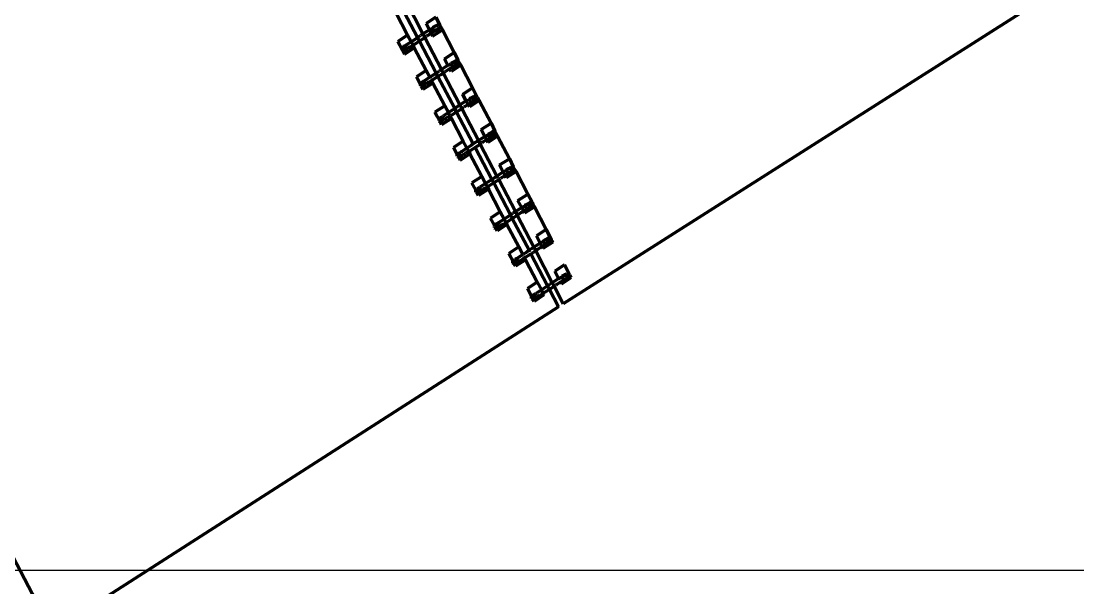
# Model space of a CAD drawing. Header units: millimetres. Extents: x 4307 to 31003, y 2809 to 20009.
# Drawn here: x 13987.6 to 14124, y 8517.7 to 8590.9 of the extents above; entities that cross this region are included whole.
import ezdxf

# ---------------------------------------------------------------- set-up
doc = ezdxf.new("R2010")
doc.units = ezdxf.units.MM
doc.layers.add('ProfileEdges', color=7, linetype='Continuous')

msp = doc.modelspace()

# ---------------------------------------------------------------- linework, layer by layer
for p, q in [((14040.76, 8589.96), (14040.97, 8589.73)), ((14040.95, 8589.63), (14040.99, 8589.65)), ((14040.99, 8589.65), (14040.97, 8589.73)), ((14037.17, 8587.75), (14037.17, 8587.72)), ((14037.17, 8587.72), (14037.18, 8587.65)), ((14037.43, 8587.37), (14037.3, 8587.41)), ((14037.46, 8587.36), (14037.43, 8587.37)), ((14043.18, 8585.49), (14043.35, 8585.14)), ((14043.33, 8585.04), (14043.37, 8585.06)), ((14043.37, 8585.06), (14043.35, 8585.14)), ((14039.55, 8583.16), (14039.56, 8583.13)), ((14039.56, 8583.13), (14039.56, 8583.06)), ((14039.81, 8582.79), (14039.68, 8582.82)), ((14039.84, 8582.77), (14039.81, 8582.79)), ((14045.53, 8580.78), (14045.74, 8580.55)), ((14045.72, 8580.45), (14045.76, 8580.47)), ((14045.76, 8580.47), (14045.74, 8580.55)), ((14041.94, 8578.57), (14041.94, 8578.54)), ((14041.94, 8578.54), (14041.94, 8578.47)), ((14042.2, 8578.2), (14042.07, 8578.23)), ((14042.23, 8578.18), (14042.2, 8578.2)), ((14044.42, 8573.7), (14044.36, 8573.73)), ((14044.58, 8573.61), (14044.45, 8573.64)), ((14044.61, 8573.59), (14044.58, 8573.61)), ((14050.34, 8571.72), (14050.51, 8571.37)), ((14050.49, 8571.27), (14050.53, 8571.3)), ((14050.53, 8571.3), (14050.51, 8571.37)), ((14046.71, 8569.39), (14046.71, 8569.36)), ((14046.71, 8569.36), (14046.71, 8569.29)), ((14046.97, 8569.02), (14046.84, 8569.05)), ((14047, 8569), (14046.97, 8569.02)), ((14052.65, 8567.17), (14052.68, 8567.14)), ((14052.87, 8566.68), (14052.93, 8566.68)), ((14049.09, 8564.8), (14049.09, 8564.77)), ((14049.09, 8564.77), (14049.1, 8564.7)), ((14049.35, 8564.43), (14049.22, 8564.47)), ((14049.38, 8564.41), (14049.35, 8564.43)), ((14055.06, 8562.42), (14055.28, 8562.19)), ((14055.25, 8562.09), (14055.29, 8562.12)), ((14055.29, 8562.12), (14055.28, 8562.19)), ((14051.47, 8560.21), (14051.5, 8560.06)), ((14051.5, 8560.06), (14051.51, 8559.97)), ((14051.57, 8559.93), (14051.51, 8559.97)), ((14051.68, 8559.87), (14051.57, 8559.93)), ((14051.76, 8559.82), (14051.68, 8559.87)), ((14057.45, 8557.83), (14057.57, 8557.74)), ((14057.66, 8557.57), (14057.7, 8557.5)), ((14053.86, 8555.62), (14053.87, 8555.52)), ((14053.91, 8555.44), (14053.89, 8555.41)), ((14053.94, 8555.38), (14053.9, 8555.38)), ((14054.12, 8555.25), (14053.99, 8555.29)), ((14054.15, 8555.23), (14054.12, 8555.25))]:
    msp.add_line(p, q)
msp.add_lwpolyline([(13395.19, 9764.66), (15918.46, 9764.66), (15918.46, 8520), (13395.19, 8520)], close=True)
at = {"layer": 'ProfileEdges', "lineweight": 211}
for p, q in [((13933.6, 8622.7), (13991.59, 8512.11)), ((14123.13, 8596.11), (14057.58, 8554.44)), ((14037.34, 8593.42), (14039.48, 8589.28)), ((14037.5, 8589.13), (14035.97, 8592.05)), ((14038.77, 8588.81), (14036.61, 8592.93)), ((14041.14, 8591.45), (14039.87, 8590.64)), ((14040.3, 8589.8), (14039.87, 8590.64)), ((14041.21, 8590.34), (14041.07, 8590.29)), ((14041.14, 8591.45), (14041.6, 8590.47)), ((14041.28, 8590.38), (14041.21, 8590.34)), ((14041.28, 8590.38), (14041.27, 8590.36)), ((14041.34, 8590.42), (14041.28, 8590.38)), ((14041.31, 8590.4), (14041.34, 8590.42)), ((14041.34, 8590.42), (14041.39, 8590.45)), ((14041.6, 8590.47), (14041.39, 8590.45)), ((14041.42, 8590.41), (14041.39, 8590.45)), ((14041.67, 8590.44), (14041.6, 8590.47)), ((14041.67, 8590.44), (14041.69, 8590.4)), ((14041.73, 8590.24), (14041.69, 8590.4)), ((14037.5, 8589.13), (14036.23, 8588.32)), ((14037.5, 8589.13), (14037.96, 8588.27)), ((14038.77, 8588.81), (14039.17, 8589.08)), ((14039.48, 8589.28), (14039.17, 8589.08)), ((14040.26, 8589.78), (14039.48, 8589.28)), ((14039.48, 8589.28), (14039.72, 8588.83)), ((14039.72, 8588.83), (14039.94, 8588.98)), ((14039.99, 8589.02), (14039.94, 8588.98)), ((14040.53, 8589.36), (14039.99, 8589.02)), ((14040.26, 8589.78), (14040.3, 8589.8)), ((14040.3, 8589.8), (14040.66, 8589.99)), ((14040.3, 8589.8), (14040.53, 8589.36)), ((14040.87, 8589.58), (14040.53, 8589.36)), ((14040.72, 8589), (14040.53, 8589.36)), ((14040.74, 8590.05), (14040.66, 8589.99)), ((14040.72, 8590.11), (14041.07, 8590.29)), ((14040.76, 8590.09), (14040.72, 8590.11)), ((14040.72, 8589), (14042, 8589.81)), ((14040.76, 8590.09), (14040.74, 8590.05)), ((14040.74, 8590.05), (14040.76, 8589.96)), ((14041.07, 8590.29), (14040.76, 8590.09)), ((14040.8, 8590.08), (14040.76, 8590.09)), ((14040.76, 8589.96), (14040.95, 8589.63)), ((14040.97, 8589.6), (14040.87, 8589.58)), ((14040.95, 8589.63), (14040.97, 8589.6)), ((14040.99, 8589.65), (14040.97, 8589.6)), ((14040.97, 8589.6), (14041.01, 8589.57)), ((14041.21, 8589.8), (14040.99, 8589.65)), ((14041.32, 8589.82), (14041.01, 8589.57)), ((14041.2, 8590.24), (14041.19, 8590.28)), ((14041.22, 8590.28), (14041.2, 8590.24)), ((14041.21, 8589.97), (14041.27, 8589.95)), ((14041.21, 8589.8), (14041.32, 8589.82)), ((14041.27, 8589.95), (14041.26, 8590)), ((14041.41, 8589.91), (14041.32, 8589.82)), ((14041.36, 8589.97), (14041.48, 8589.96)), ((14041.39, 8590.08), (14041.54, 8590)), ((14041.48, 8589.96), (14041.41, 8589.91)), ((14041.43, 8589.9), (14041.51, 8589.95)), ((14041.54, 8590), (14041.48, 8589.96)), ((14041.48, 8589.96), (14041.51, 8589.95)), ((14041.54, 8590), (14041.51, 8589.95)), ((14041.59, 8590.03), (14041.54, 8590)), ((14041.54, 8590), (14041.61, 8590.01)), ((14041.63, 8590.18), (14041.57, 8590.25)), ((14041.63, 8590.18), (14041.59, 8590.03)), ((14041.73, 8590.24), (14041.61, 8590.01)), ((14041.73, 8590.24), (14042, 8589.81)), ((14043.52, 8586.88), (14042, 8589.81)), ((14036.48, 8587.84), (14036.23, 8588.32)), ((14036.75, 8587.31), (14036.48, 8587.84)), ((14036.79, 8587.52), (14036.91, 8587.59)), ((14036.82, 8587.42), (14036.91, 8587.59)), ((14036.91, 8587.59), (14036.94, 8587.65)), ((14036.91, 8587.59), (14036.95, 8587.62)), ((14037.17, 8587.72), (14036.94, 8587.65)), ((14036.94, 8587.65), (14037.07, 8587.63)), ((14036.95, 8587.62), (14037, 8587.57)), ((14037.07, 8587.63), (14037, 8587.57)), ((14037.17, 8587.75), (14037.07, 8587.63)), ((14037.07, 8587.63), (14037.18, 8587.65)), ((14037.18, 8587.77), (14037.17, 8587.72)), ((14037.17, 8587.75), (14037.18, 8587.77)), ((14037.21, 8587.75), (14037.17, 8587.75)), ((14037.18, 8587.77), (14037.96, 8588.27)), ((14037.19, 8587.61), (14037.18, 8587.65)), ((14037.34, 8587.59), (14037.19, 8587.61)), ((14037.21, 8587.5), (14037.19, 8587.61)), ((14037.47, 8587.67), (14037.39, 8587.75)), ((14037.45, 8587.39), (14037.47, 8587.67)), ((14037.74, 8587.58), (14037.48, 8587.37)), ((14037.83, 8587.63), (14037.74, 8587.58)), ((14037.89, 8587.67), (14037.83, 8587.63)), ((14037.89, 8587.67), (14038.19, 8587.83)), ((14037.96, 8588.27), (14038.57, 8588.66)), ((14038.19, 8587.83), (14037.96, 8588.27)), ((14038.19, 8587.83), (14038.28, 8587.89)), ((14038.36, 8587.49), (14038.19, 8587.83)), ((14039.01, 8588.35), (14038.28, 8587.89)), ((14038.57, 8588.66), (14038.77, 8588.81)), ((14039.01, 8588.35), (14038.77, 8588.81)), ((14039.41, 8588.61), (14039.01, 8588.35)), ((14041.17, 8584.23), (14039.01, 8588.35)), ((14039.41, 8588.61), (14039.72, 8588.83)), ((14039.72, 8588.83), (14041.87, 8584.69)), ((14036.79, 8587.52), (14036.75, 8587.49)), ((14036.75, 8587.49), (14036.75, 8587.31)), ((14036.82, 8587.18), (14036.75, 8587.31)), ((14036.82, 8587.42), (14036.94, 8587.18)), ((14036.82, 8587.18), (14036.96, 8587.08)), ((14037.09, 8586.68), (14036.82, 8587.18)), ((14037, 8587.57), (14036.9, 8587.47)), ((14037.05, 8587.18), (14036.94, 8587.18)), ((14037.01, 8587.1), (14036.96, 8587.08)), ((14037, 8587.57), (14037.2, 8587.34)), ((14037.08, 8587.15), (14037.01, 8587.1)), ((14037.08, 8587.15), (14037.05, 8587.18)), ((14037.08, 8587.15), (14037.14, 8587.2)), ((14037.09, 8586.68), (14038.36, 8587.49)), ((14037.14, 8587.2), (14037.2, 8587.34)), ((14037.2, 8587.22), (14037.14, 8587.2)), ((14037.18, 8587.18), (14037.14, 8587.2)), ((14037.2, 8587.22), (14037.18, 8587.18)), ((14037.2, 8587.22), (14037.3, 8587.27)), ((14037.27, 8587.47), (14037.21, 8587.5)), ((14037.3, 8587.41), (14037.27, 8587.47)), ((14037.3, 8587.41), (14037.34, 8587.32)), ((14037.34, 8587.32), (14037.3, 8587.27)), ((14037.3, 8587.27), (14037.33, 8587.29)), ((14037.33, 8587.29), (14037.43, 8587.37)), ((14037.33, 8587.29), (14037.46, 8587.36)), ((14037.43, 8587.37), (14037.45, 8587.39)), ((14037.46, 8587.36), (14037.45, 8587.39)), ((14037.48, 8587.37), (14037.46, 8587.36)), ((14039.9, 8584.57), (14038.36, 8587.49)), ((14042.24, 8586.07), (14043.52, 8586.88)), ((14043.52, 8586.88), (14043.99, 8585.88)), ((14042.64, 8585.19), (14041.87, 8584.69)), ((14042.69, 8585.21), (14042.24, 8586.07)), ((14042.64, 8585.19), (14042.69, 8585.21)), ((14042.69, 8585.21), (14043.04, 8585.4)), ((14042.74, 8585.11), (14042.69, 8585.21)), ((14043.25, 8584.99), (14042.92, 8584.78)), ((14043.04, 8585.4), (14043.12, 8585.46)), ((14044.37, 8585.24), (14043.1, 8584.43)), ((14043.46, 8585.7), (14043.11, 8585.52)), ((14043.11, 8585.52), (14043.15, 8585.5)), ((14043.15, 8585.5), (14043.12, 8585.46)), ((14043.12, 8585.46), (14043.14, 8585.37)), ((14043.14, 8585.37), (14043.33, 8585.04)), ((14043.15, 8585.5), (14043.46, 8585.7)), ((14043.15, 8585.5), (14043.18, 8585.49)), ((14043.35, 8585.01), (14043.25, 8584.99)), ((14043.33, 8585.04), (14043.35, 8585.01)), ((14043.37, 8585.06), (14043.35, 8585.01)), ((14043.35, 8585.01), (14043.39, 8584.98)), ((14043.6, 8585.21), (14043.37, 8585.06)), ((14043.39, 8584.98), (14043.71, 8585.23)), ((14043.56, 8585.73), (14043.46, 8585.7)), ((14043.52, 8585.66), (14043.56, 8585.73)), ((14043.52, 8585.66), (14043.56, 8585.61)), ((14043.67, 8585.79), (14043.56, 8585.73)), ((14043.58, 8585.65), (14043.56, 8585.61)), ((14043.56, 8585.61), (14043.66, 8585.36)), ((14043.67, 8585.74), (14043.58, 8585.65)), ((14043.6, 8585.21), (14043.71, 8585.23)), ((14043.79, 8585.32), (14043.66, 8585.36)), ((14043.69, 8585.81), (14043.67, 8585.79)), ((14043.67, 8585.74), (14043.67, 8585.79)), ((14043.67, 8585.52), (14043.67, 8585.74)), ((14043.67, 8585.52), (14043.94, 8585.44)), ((14043.69, 8585.81), (14043.77, 8585.86)), ((14043.71, 8585.23), (14043.79, 8585.32)), ((14043.99, 8585.88), (14043.77, 8585.86)), ((14044.02, 8585.59), (14043.77, 8585.86)), ((14043.79, 8585.32), (14043.83, 8585.33)), ((14043.87, 8585.37), (14043.83, 8585.33)), ((14043.83, 8585.33), (14043.9, 8585.36)), ((14043.92, 8585.41), (14043.87, 8585.37)), ((14043.9, 8585.36), (14043.87, 8585.37)), ((14043.9, 8585.36), (14043.92, 8585.41)), ((14043.97, 8585.44), (14043.92, 8585.41)), ((14044, 8585.42), (14043.92, 8585.41)), ((14043.94, 8585.44), (14043.97, 8585.44)), ((14043.97, 8585.44), (14044.02, 8585.59)), ((14043.97, 8585.44), (14044, 8585.42)), ((14044.11, 8585.65), (14043.99, 8585.88)), ((14044.11, 8585.65), (14044, 8585.42)), ((14044.11, 8585.65), (14044.37, 8585.24)), ((14044.37, 8585.24), (14045.89, 8582.31)), ((14039.9, 8584.57), (14038.62, 8583.76)), ((14038.62, 8583.76), (14039.14, 8582.77)), ((14040.36, 8583.69), (14039.72, 8583.28)), ((14040.38, 8583.7), (14039.9, 8584.57)), ((14040.38, 8583.7), (14040.36, 8583.69)), ((14040.38, 8583.7), (14040.95, 8584.07)), ((14040.47, 8583.49), (14040.38, 8583.7)), ((14041.41, 8583.77), (14040.67, 8583.3)), ((14040.95, 8584.07), (14041.17, 8584.23)), ((14041.17, 8584.23), (14041.55, 8584.49)), ((14041.33, 8583.91), (14041.17, 8584.23)), ((14041.8, 8584.02), (14041.41, 8583.77)), ((14043.57, 8579.65), (14041.41, 8583.77)), ((14041.87, 8584.69), (14041.55, 8584.49)), ((14041.8, 8584.02), (14042.1, 8584.24)), ((14041.87, 8584.69), (14042.1, 8584.24)), ((14042.1, 8584.24), (14042.32, 8584.4)), ((14042.1, 8584.24), (14044.25, 8580.11)), ((14042.37, 8584.43), (14042.32, 8584.4)), ((14042.92, 8584.78), (14042.37, 8584.43)), ((14043.1, 8584.43), (14042.92, 8584.78)), ((14039.17, 8582.93), (14039.14, 8582.9)), ((14039.14, 8582.9), (14039.14, 8582.77)), ((14039.14, 8582.77), (14039.14, 8582.7)), ((14039.19, 8582.6), (14039.14, 8582.7)), ((14039.17, 8582.93), (14039.28, 8583)), ((14039.19, 8582.6), (14039.25, 8582.56)), ((14039.2, 8582.83), (14039.28, 8583)), ((14039.2, 8582.83), (14039.32, 8582.59)), ((14039.25, 8582.56), (14039.35, 8582.49)), ((14039.48, 8582.11), (14039.25, 8582.56)), ((14039.28, 8583), (14039.32, 8583.06)), ((14039.28, 8583), (14039.34, 8583.03)), ((14039.39, 8582.98), (14039.29, 8582.89)), ((14039.32, 8583.06), (14039.55, 8583.16)), ((14039.32, 8583.06), (14039.46, 8583.04)), ((14039.44, 8582.59), (14039.32, 8582.59)), ((14039.34, 8583.03), (14039.39, 8582.98)), ((14039.39, 8582.51), (14039.35, 8582.49)), ((14039.46, 8583.04), (14039.39, 8582.98)), ((14039.39, 8582.98), (14039.58, 8582.76)), ((14039.46, 8582.56), (14039.39, 8582.51)), ((14039.46, 8582.56), (14039.44, 8582.59)), ((14039.46, 8583.04), (14039.55, 8583.16)), ((14039.46, 8583.04), (14039.56, 8583.06)), ((14039.46, 8582.56), (14039.53, 8582.61)), ((14040.76, 8582.93), (14039.48, 8582.11)), ((14039.53, 8582.61), (14039.58, 8582.76)), ((14039.58, 8582.63), (14039.53, 8582.61)), ((14039.56, 8582.59), (14039.53, 8582.61)), ((14039.55, 8583.16), (14039.62, 8583.21)), ((14039.56, 8583.06), (14039.58, 8583.03)), ((14039.58, 8582.63), (14039.56, 8582.59)), ((14039.58, 8583.03), (14039.72, 8583.01)), ((14039.59, 8582.91), (14039.58, 8583.03)), ((14039.58, 8582.63), (14039.68, 8582.68)), ((14039.66, 8582.88), (14039.59, 8582.91)), ((14039.68, 8583.24), (14039.62, 8583.21)), ((14039.68, 8582.82), (14039.66, 8582.88)), ((14039.68, 8583.24), (14039.72, 8583.28)), ((14039.85, 8583.08), (14039.68, 8583.24)), ((14039.68, 8582.82), (14039.72, 8582.73)), ((14039.72, 8582.73), (14039.68, 8582.68)), ((14039.68, 8582.68), (14039.71, 8582.71)), ((14039.71, 8582.71), (14039.81, 8582.79)), ((14039.71, 8582.71), (14039.84, 8582.77)), ((14039.81, 8582.79), (14039.83, 8582.8)), ((14039.83, 8582.8), (14039.85, 8583.08)), ((14039.84, 8582.77), (14039.83, 8582.8)), ((14039.86, 8582.78), (14039.84, 8582.77)), ((14040.12, 8582.99), (14039.86, 8582.78)), ((14040.21, 8583.04), (14040.12, 8582.99)), ((14040.27, 8583.09), (14040.21, 8583.04)), ((14040.27, 8583.09), (14040.59, 8583.25)), ((14040.59, 8583.25), (14040.5, 8583.42)), ((14040.59, 8583.25), (14040.67, 8583.3)), ((14040.59, 8583.25), (14040.76, 8582.93)), ((14040.76, 8582.93), (14042.29, 8580.01)), ((14044.62, 8581.5), (14045.89, 8582.31)), ((14045.89, 8582.31), (14046.37, 8581.29)), ((14045.07, 8580.62), (14044.62, 8581.5)), ((14045.07, 8580.62), (14045.42, 8580.81)), ((14045.51, 8580.86), (14045.42, 8580.81)), ((14045.49, 8580.94), (14045.85, 8581.12)), ((14045.53, 8580.91), (14045.49, 8580.94)), ((14045.53, 8580.91), (14045.51, 8580.86)), ((14045.51, 8580.86), (14045.53, 8580.78)), ((14045.85, 8581.12), (14045.53, 8580.91)), ((14045.57, 8580.9), (14045.53, 8580.91)), ((14045.53, 8580.78), (14045.72, 8580.45)), ((14045.95, 8581.14), (14045.85, 8581.12)), ((14045.97, 8581.06), (14045.94, 8581.02)), ((14046.04, 8580.77), (14045.94, 8581.02)), ((14046.05, 8581.21), (14045.95, 8581.14)), ((14045.97, 8581.06), (14045.95, 8581.14)), ((14046.05, 8581.15), (14045.97, 8581.06)), ((14045.98, 8580.79), (14046.04, 8580.77)), ((14046.08, 8581.22), (14046.05, 8581.21)), ((14046.05, 8581.15), (14046.05, 8581.21)), ((14046.05, 8580.93), (14046.05, 8581.15)), ((14046.05, 8580.93), (14046.31, 8580.82)), ((14046.08, 8581.22), (14046.14, 8581.26)), ((14046.1, 8581.24), (14046.14, 8581.26)), ((14046.25, 8580.78), (14046.13, 8580.79)), ((14046.37, 8581.29), (14046.14, 8581.26)), ((14046.4, 8581), (14046.14, 8581.26)), ((14046.28, 8580.77), (14046.18, 8580.74)), ((14046.2, 8580.72), (14046.28, 8580.77)), ((14046.31, 8580.82), (14046.25, 8580.78)), ((14046.28, 8580.77), (14046.25, 8580.78)), ((14046.31, 8580.82), (14046.28, 8580.77)), ((14046.35, 8580.85), (14046.31, 8580.82)), ((14046.31, 8580.82), (14046.38, 8580.83)), ((14046.4, 8581), (14046.35, 8580.85)), ((14046.5, 8581.06), (14046.37, 8581.29)), ((14046.5, 8581.06), (14046.38, 8580.83)), ((14046.5, 8581.06), (14046.75, 8580.67)), ((14042.29, 8580.01), (14041.02, 8579.19)), ((14042.29, 8580.01), (14042.77, 8579.12)), ((14043.34, 8579.48), (14042.77, 8579.12)), ((14043.57, 8579.65), (14043.34, 8579.48)), ((14043.93, 8579.9), (14043.57, 8579.65)), ((14043.81, 8579.19), (14043.57, 8579.65)), ((14044.18, 8579.43), (14043.81, 8579.19)), ((14044.25, 8580.11), (14043.93, 8579.9)), ((14044.18, 8579.43), (14044.49, 8579.65)), ((14045.03, 8580.6), (14044.25, 8580.11)), ((14044.25, 8580.11), (14044.49, 8579.65)), ((14044.49, 8579.65), (14044.71, 8579.81)), ((14044.49, 8579.65), (14046.64, 8575.52)), ((14044.76, 8579.84), (14044.71, 8579.81)), ((14045.3, 8580.19), (14044.76, 8579.84)), ((14045.03, 8580.6), (14045.07, 8580.62)), ((14045.07, 8580.62), (14045.3, 8580.19)), ((14045.64, 8580.4), (14045.3, 8580.19)), ((14045.47, 8579.85), (14045.3, 8580.19)), ((14046.75, 8580.67), (14045.47, 8579.85)), ((14045.74, 8580.42), (14045.64, 8580.4)), ((14045.72, 8580.45), (14045.74, 8580.42)), ((14045.76, 8580.47), (14045.74, 8580.42)), ((14045.74, 8580.42), (14045.78, 8580.39)), ((14045.98, 8580.62), (14045.76, 8580.47)), ((14046.09, 8580.64), (14045.78, 8580.39)), ((14045.98, 8580.62), (14046.09, 8580.64)), ((14046.2, 8580.72), (14046.09, 8580.64)), ((14046.75, 8580.67), (14048.27, 8577.74)), ((14041.27, 8578.72), (14041.02, 8579.19)), ((14041.52, 8578.31), (14041.27, 8578.72)), ((14041.56, 8578.34), (14041.52, 8578.31)), ((14041.52, 8578.31), (14041.52, 8578.21)), ((14041.58, 8578.24), (14041.52, 8578.31)), ((14041.52, 8578.16), (14041.52, 8578.09)), ((14041.56, 8578.34), (14041.67, 8578.41)), ((14041.58, 8578.24), (14041.67, 8578.41)), ((14041.58, 8578.24), (14041.71, 8578)), ((14041.67, 8578.41), (14041.7, 8578.47)), ((14041.72, 8578.44), (14041.67, 8578.41)), ((14041.77, 8578.39), (14041.67, 8578.3)), ((14041.7, 8578.47), (14041.94, 8578.57)), ((14041.7, 8578.47), (14041.83, 8578.46)), ((14041.77, 8578.39), (14041.72, 8578.44)), ((14041.83, 8578.46), (14041.77, 8578.39)), ((14041.97, 8578.17), (14041.77, 8578.39)), ((14041.83, 8578.46), (14041.94, 8578.57)), ((14041.83, 8578.46), (14041.94, 8578.47)), ((14041.85, 8577.97), (14041.91, 8578.02)), ((14043.15, 8578.37), (14041.88, 8577.55)), ((14041.97, 8578.17), (14041.91, 8578.02)), ((14041.91, 8578.02), (14041.95, 8578)), ((14041.94, 8578.57), (14042.01, 8578.62)), ((14041.94, 8578.47), (14041.96, 8578.44)), ((14041.97, 8578.04), (14041.95, 8578)), ((14041.96, 8578.44), (14042.11, 8578.42)), ((14041.97, 8578.33), (14041.96, 8578.44)), ((14042.04, 8578.29), (14041.97, 8578.33)), ((14041.97, 8578.04), (14042.07, 8578.09)), ((14042.07, 8578.65), (14042.01, 8578.62)), ((14042.07, 8578.23), (14042.04, 8578.29)), ((14042.07, 8578.65), (14042.11, 8578.69)), ((14042.24, 8578.49), (14042.07, 8578.65)), ((14042.07, 8578.23), (14042.11, 8578.14)), ((14042.11, 8578.14), (14042.07, 8578.09)), ((14042.77, 8579.12), (14042.11, 8578.69)), ((14042.11, 8578.14), (14042.2, 8578.2)), ((14042.11, 8578.14), (14042.23, 8578.18)), ((14042.2, 8578.2), (14042.22, 8578.21)), ((14042.22, 8578.21), (14042.24, 8578.49)), ((14042.23, 8578.18), (14042.22, 8578.21)), ((14042.25, 8578.19), (14042.23, 8578.18)), ((14042.51, 8578.4), (14042.25, 8578.19)), ((14042.6, 8578.45), (14042.51, 8578.4)), ((14042.65, 8578.5), (14042.6, 8578.45)), ((14042.65, 8578.5), (14042.99, 8578.67)), ((14042.92, 8578.8), (14042.77, 8579.12)), ((14042.99, 8578.67), (14042.92, 8578.8)), ((14042.99, 8578.67), (14043.05, 8578.71)), ((14042.99, 8578.67), (14043.15, 8578.37)), ((14043.81, 8579.19), (14043.05, 8578.71)), ((14044.68, 8575.45), (14043.15, 8578.37)), ((14045.97, 8575.08), (14043.81, 8579.19)), ((14041.56, 8578.02), (14041.62, 8577.98)), ((14041.65, 8577.96), (14041.73, 8577.9)), ((14041.82, 8578), (14041.71, 8578)), ((14041.73, 8577.9), (14041.71, 8578)), ((14041.73, 8577.9), (14041.78, 8577.93)), ((14041.88, 8577.55), (14041.73, 8577.9)), ((14041.85, 8577.97), (14041.78, 8577.93)), ((14041.85, 8577.97), (14041.82, 8578)), ((14046.99, 8576.93), (14048.27, 8577.74)), ((14047.46, 8576.04), (14046.99, 8576.93)), ((14048.27, 8577.74), (14048.76, 8576.71)), ((14048.46, 8576.63), (14048.53, 8576.67)), ((14048.53, 8576.67), (14048.49, 8576.65)), ((14048.76, 8576.71), (14048.53, 8576.67)), ((14048.78, 8576.41), (14048.53, 8576.67)), ((14048.88, 8576.47), (14048.76, 8576.71)), ((14044.68, 8575.45), (14043.41, 8574.63)), ((14045.09, 8574.66), (14044.68, 8575.45)), ((14046.32, 8575.31), (14045.97, 8575.08)), ((14046.64, 8575.52), (14046.32, 8575.31)), ((14047.41, 8576.01), (14046.64, 8575.52)), ((14046.64, 8575.52), (14046.87, 8575.06)), ((14047.69, 8575.6), (14047.14, 8575.25)), ((14047.41, 8576.01), (14047.46, 8576.04)), ((14047.46, 8576.04), (14047.81, 8576.22)), ((14047.69, 8575.6), (14047.46, 8576.04)), ((14048.02, 8575.81), (14047.69, 8575.6)), ((14047.85, 8575.28), (14047.69, 8575.6)), ((14047.89, 8576.27), (14047.81, 8576.22)), ((14049.12, 8576.09), (14047.85, 8575.28)), ((14048.23, 8576.53), (14047.88, 8576.35)), ((14047.88, 8576.35), (14047.92, 8576.32)), ((14047.92, 8576.32), (14047.89, 8576.27)), ((14047.91, 8576.19), (14047.89, 8576.27)), ((14047.91, 8576.19), (14048.1, 8575.86)), ((14048.23, 8576.53), (14047.92, 8576.32)), ((14047.95, 8576.31), (14047.92, 8576.32)), ((14048.1, 8575.86), (14048.02, 8575.81)), ((14048.1, 8575.86), (14048.12, 8575.83)), ((14048.16, 8575.85), (14048.1, 8575.86)), ((14048.12, 8575.83), (14048.16, 8575.85)), ((14048.37, 8576.03), (14048.16, 8575.85)), ((14048.33, 8576.55), (14048.23, 8576.53)), ((14048.35, 8576.48), (14048.32, 8576.43)), ((14048.42, 8576.18), (14048.32, 8576.43)), ((14048.33, 8576.55), (14048.43, 8576.62)), ((14048.35, 8576.48), (14048.33, 8576.55)), ((14048.44, 8576.56), (14048.35, 8576.48)), ((14048.36, 8576.2), (14048.42, 8576.18)), ((14048.37, 8576.03), (14048.48, 8576.06)), ((14048.46, 8576.63), (14048.43, 8576.62)), ((14048.44, 8576.56), (14048.43, 8576.62)), ((14048.44, 8576.35), (14048.44, 8576.56)), ((14048.44, 8576.35), (14048.69, 8576.23)), ((14048.56, 8576.15), (14048.48, 8576.06)), ((14048.64, 8576.19), (14048.52, 8576.2)), ((14048.67, 8576.18), (14048.56, 8576.15)), ((14048.59, 8576.13), (14048.67, 8576.18)), ((14048.69, 8576.23), (14048.64, 8576.19)), ((14048.67, 8576.18), (14048.64, 8576.19)), ((14048.69, 8576.23), (14048.67, 8576.18)), ((14048.74, 8576.26), (14048.69, 8576.23)), ((14048.69, 8576.23), (14048.77, 8576.24)), ((14048.78, 8576.41), (14048.74, 8576.26)), ((14048.88, 8576.47), (14048.77, 8576.24)), ((14048.88, 8576.47), (14049.12, 8576.09)), ((14049.12, 8576.09), (14050.64, 8573.17)), ((14043.9, 8573.72), (14043.41, 8574.63)), ((14044.05, 8573.71), (14044.31, 8573.99)), ((14044.09, 8573.88), (14044.31, 8573.99)), ((14044.31, 8573.99), (14044.36, 8573.99)), ((14044.43, 8574.05), (14044.36, 8573.99)), ((14044.43, 8574.05), (14044.45, 8574.06)), ((14044.49, 8574.1), (14044.45, 8574.06)), ((14044.54, 8573.98), (14044.45, 8574.06)), ((14045.15, 8574.53), (14044.49, 8574.1)), ((14045.04, 8573.91), (14045.39, 8574.09)), ((14045.09, 8574.66), (14045.15, 8574.53)), ((14045.72, 8574.89), (14045.15, 8574.53)), ((14045.15, 8574.53), (14045.39, 8574.09)), ((14045.39, 8574.09), (14045.44, 8574.12)), ((14045.39, 8574.09), (14045.54, 8573.81)), ((14046.21, 8574.61), (14045.44, 8574.12)), ((14045.97, 8575.08), (14045.72, 8574.89)), ((14046.02, 8574.97), (14045.97, 8575.08)), ((14046.21, 8574.61), (14046.14, 8574.75)), ((14046.56, 8574.84), (14046.21, 8574.61)), ((14048.37, 8570.5), (14046.21, 8574.61)), ((14046.56, 8574.84), (14046.87, 8575.06)), ((14046.87, 8575.06), (14047.09, 8575.22)), ((14046.87, 8575.06), (14049.02, 8570.93)), ((14047.14, 8575.25), (14047.09, 8575.22)), ((14044.09, 8573.88), (14043.9, 8573.72)), ((14043.9, 8573.68), (14043.9, 8573.72)), ((14043.91, 8573.58), (14043.9, 8573.68)), ((14043.97, 8573.65), (14043.9, 8573.68)), ((14043.91, 8573.48), (14043.91, 8573.54)), ((14043.93, 8573.44), (14043.98, 8573.41)), ((14043.97, 8573.65), (14044.09, 8573.88)), ((14043.97, 8573.65), (14044.09, 8573.41)), ((14044.01, 8573.39), (14044.12, 8573.31)), ((14044.21, 8573.41), (14044.09, 8573.41)), ((14044.12, 8573.31), (14044.09, 8573.41)), ((14044.12, 8573.31), (14044.16, 8573.34)), ((14044.27, 8572.99), (14044.12, 8573.31)), ((14044.23, 8573.38), (14044.16, 8573.34)), ((14044.23, 8573.38), (14044.21, 8573.41)), ((14044.35, 8573.58), (14044.22, 8573.72)), ((14044.23, 8573.38), (14044.3, 8573.43)), ((14044.27, 8572.99), (14045.54, 8573.81)), ((14044.3, 8573.43), (14044.35, 8573.58)), ((14044.35, 8573.45), (14044.3, 8573.43)), ((14044.3, 8573.43), (14044.33, 8573.41)), ((14044.35, 8573.45), (14044.33, 8573.41)), ((14044.35, 8573.45), (14044.45, 8573.5)), ((14044.42, 8573.7), (14044.4, 8573.74)), ((14044.45, 8573.64), (14044.42, 8573.7)), ((14044.45, 8573.64), (14044.49, 8573.55)), ((14044.49, 8573.55), (14044.45, 8573.5)), ((14044.49, 8573.55), (14044.58, 8573.61)), ((14044.49, 8573.55), (14044.61, 8573.59)), ((14044.58, 8573.61), (14044.6, 8573.62)), ((14044.6, 8573.62), (14044.62, 8573.77)), ((14044.61, 8573.59), (14044.6, 8573.62)), ((14044.63, 8573.61), (14044.61, 8573.59)), ((14044.89, 8573.81), (14044.63, 8573.61)), ((14044.98, 8573.86), (14044.89, 8573.81)), ((14045.04, 8573.91), (14044.98, 8573.86)), ((14045.54, 8573.81), (14047.07, 8570.89)), ((14049.37, 8572.36), (14050.64, 8573.17)), ((14050.64, 8573.17), (14051.14, 8572.12)), ((14049.79, 8571.42), (14049.02, 8570.93)), ((14049.84, 8571.45), (14049.37, 8572.36)), ((14049.79, 8571.42), (14049.84, 8571.45)), ((14049.84, 8571.45), (14050.19, 8571.63)), ((14049.84, 8571.45), (14050.07, 8571.01)), ((14050.41, 8571.22), (14050.07, 8571.01)), ((14050.19, 8571.63), (14050.28, 8571.69)), ((14051.5, 8571.52), (14050.22, 8570.71)), ((14050.61, 8571.94), (14050.26, 8571.76)), ((14050.3, 8571.73), (14050.26, 8571.76)), ((14050.3, 8571.73), (14050.28, 8571.69)), ((14050.28, 8571.69), (14050.3, 8571.6)), ((14050.3, 8571.73), (14050.61, 8571.94)), ((14050.3, 8571.73), (14050.34, 8571.72)), ((14050.3, 8571.6), (14050.49, 8571.27)), ((14050.51, 8571.24), (14050.41, 8571.22)), ((14050.49, 8571.27), (14050.51, 8571.24)), ((14050.53, 8571.3), (14050.51, 8571.24)), ((14050.51, 8571.24), (14050.54, 8571.22)), ((14050.75, 8571.44), (14050.53, 8571.3)), ((14050.54, 8571.22), (14050.86, 8571.47)), ((14050.72, 8571.96), (14050.61, 8571.94)), ((14050.68, 8571.9), (14050.72, 8571.96)), ((14050.74, 8571.89), (14050.71, 8571.84)), ((14050.75, 8571.83), (14050.71, 8571.84)), ((14050.82, 8572.03), (14050.72, 8571.96)), ((14050.72, 8571.96), (14050.74, 8571.89)), ((14050.82, 8571.91), (14050.74, 8571.89)), ((14050.74, 8571.89), (14050.75, 8571.83)), ((14050.82, 8571.91), (14050.75, 8571.83)), ((14050.75, 8571.44), (14050.86, 8571.47)), ((14050.8, 8571.64), (14050.81, 8571.59)), ((14050.94, 8571.56), (14050.81, 8571.59)), ((14050.85, 8572.04), (14050.82, 8572.03)), ((14050.82, 8571.91), (14050.82, 8572.03)), ((14050.85, 8572.04), (14050.91, 8572.08)), ((14050.86, 8571.47), (14050.94, 8571.56)), ((14051.14, 8572.12), (14050.91, 8572.08)), ((14051.11, 8571.89), (14050.91, 8572.08)), ((14050.98, 8571.56), (14050.94, 8571.56)), ((14050.98, 8571.7), (14051.09, 8571.67)), ((14051.02, 8571.6), (14050.98, 8571.56)), ((14050.98, 8571.56), (14051.05, 8571.59)), ((14051.08, 8571.64), (14051.02, 8571.6)), ((14051.05, 8571.59), (14051.02, 8571.6)), ((14051.05, 8571.59), (14051.08, 8571.64)), ((14051.12, 8571.67), (14051.08, 8571.64)), ((14051.15, 8571.65), (14051.08, 8571.64)), ((14051.09, 8571.67), (14051.12, 8571.67)), ((14051.12, 8571.67), (14051.17, 8571.82)), ((14051.12, 8571.67), (14051.15, 8571.65)), ((14051.26, 8571.88), (14051.14, 8572.12)), ((14051.26, 8571.88), (14051.15, 8571.65)), ((14051.26, 8571.88), (14051.5, 8571.52)), ((14053.02, 8568.6), (14051.5, 8571.52)), ((14047.07, 8570.89), (14045.8, 8570.07)), ((14046.29, 8569.13), (14045.8, 8570.07)), ((14046.88, 8569.52), (14047.56, 8569.95)), ((14047.56, 8569.95), (14047.07, 8570.89)), ((14048.11, 8570.3), (14047.56, 8569.95)), ((14047.56, 8569.95), (14047.82, 8569.53)), ((14048.61, 8570.04), (14047.82, 8569.53)), ((14048.37, 8570.5), (14048.11, 8570.3)), ((14048.7, 8570.72), (14048.37, 8570.5)), ((14048.61, 8570.04), (14048.37, 8570.5)), ((14048.95, 8570.25), (14048.61, 8570.04)), ((14050.77, 8565.92), (14048.61, 8570.04)), ((14049.02, 8570.93), (14048.7, 8570.72)), ((14048.95, 8570.25), (14049.26, 8570.47)), ((14049.02, 8570.93), (14049.14, 8570.69)), ((14049.2, 8570.58), (14049.26, 8570.47)), ((14049.26, 8570.47), (14049.47, 8570.63)), ((14049.26, 8570.47), (14051.41, 8566.34)), ((14049.53, 8570.66), (14049.47, 8570.63)), ((14050.07, 8571.01), (14049.53, 8570.66)), ((14050.22, 8570.71), (14050.07, 8571.01)), ((14046.33, 8569.16), (14046.29, 8569.13)), ((14046.29, 8568.87), (14046.29, 8569.13)), ((14046.29, 8568.87), (14046.34, 8568.83)), ((14046.33, 8569.16), (14046.44, 8569.23)), ((14046.5, 8568.72), (14046.34, 8568.83)), ((14046.35, 8569.06), (14046.44, 8569.23)), ((14046.35, 8569.06), (14046.48, 8568.83)), ((14046.44, 8569.23), (14046.48, 8569.29)), ((14046.44, 8569.23), (14046.49, 8569.26)), ((14046.44, 8569.12), (14046.54, 8569.21)), ((14046.71, 8569.39), (14046.48, 8569.29)), ((14046.48, 8569.29), (14046.61, 8569.27)), ((14046.59, 8568.82), (14046.48, 8568.83)), ((14046.49, 8569.26), (14046.54, 8569.21)), ((14046.54, 8568.75), (14046.5, 8568.72)), ((14046.66, 8568.43), (14046.5, 8568.72)), ((14046.54, 8569.21), (14046.61, 8569.27)), ((14046.54, 8569.21), (14046.74, 8568.99)), ((14046.62, 8568.79), (14046.54, 8568.75)), ((14046.62, 8568.79), (14046.59, 8568.82)), ((14046.61, 8569.27), (14046.71, 8569.39)), ((14046.61, 8569.27), (14046.71, 8569.29)), ((14046.62, 8568.79), (14046.68, 8568.84)), ((14047.93, 8569.25), (14046.66, 8568.43)), ((14046.68, 8568.84), (14046.74, 8568.99)), ((14046.74, 8568.86), (14046.68, 8568.84)), ((14046.72, 8568.82), (14046.68, 8568.84)), ((14046.71, 8569.39), (14046.77, 8569.44)), ((14046.71, 8569.29), (14046.73, 8569.26)), ((14046.74, 8568.86), (14046.72, 8568.82)), ((14046.73, 8569.26), (14046.87, 8569.24)), ((14046.74, 8569.15), (14046.73, 8569.26)), ((14046.81, 8569.11), (14046.74, 8569.15)), ((14046.75, 8568.89), (14046.74, 8568.86)), ((14046.74, 8568.86), (14046.8, 8568.89)), ((14046.8, 8568.89), (14046.75, 8568.89)), ((14046.77, 8569.44), (14046.84, 8569.47)), ((14046.84, 8568.92), (14046.8, 8568.89)), ((14046.84, 8569.05), (14046.81, 8569.11)), ((14046.84, 8569.47), (14046.88, 8569.52)), ((14047.01, 8569.32), (14046.84, 8569.47)), ((14046.84, 8569.05), (14046.87, 8568.96)), ((14046.87, 8568.96), (14046.84, 8568.92)), ((14046.87, 8568.96), (14046.97, 8569.02)), ((14046.87, 8568.96), (14047, 8569)), ((14046.97, 8569.02), (14046.99, 8569.03)), ((14046.99, 8569.03), (14047.01, 8569.32)), ((14047, 8569), (14046.99, 8569.03)), ((14047.02, 8569.02), (14047, 8569)), ((14047.27, 8569.22), (14047.02, 8569.02)), ((14047.37, 8569.28), (14047.27, 8569.22)), ((14047.42, 8569.32), (14047.37, 8569.28)), ((14047.42, 8569.32), (14047.79, 8569.51)), ((14047.79, 8569.51), (14047.82, 8569.53)), ((14047.82, 8569.53), (14047.93, 8569.25)), ((14049.46, 8566.33), (14047.93, 8569.25)), ((14051.74, 8567.79), (14053.02, 8568.6)), ((14053.02, 8568.6), (14053.56, 8567.55)), ((14052.23, 8566.86), (14051.74, 8567.79)), ((14052.65, 8567.17), (14053, 8567.35)), ((14052.66, 8567.1), (14052.65, 8567.17)), ((14052.68, 8567.14), (14052.66, 8567.1)), ((14052.72, 8567.13), (14052.66, 8567.1)), ((14052.68, 8567.14), (14053, 8567.35)), ((14053.1, 8567.38), (14053, 8567.35)), ((14053.09, 8567.25), (14053.12, 8567.28)), ((14053.09, 8567.25), (14053.19, 8567)), ((14053.1, 8567.38), (14053.2, 8567.44)), ((14053.1, 8567.38), (14053.12, 8567.28)), ((14053.12, 8567.28), (14053.2, 8567.36)), ((14053.26, 8567.47), (14053.2, 8567.44)), ((14053.2, 8567.44), (14053.2, 8567.36)), ((14053.2, 8567.36), (14053.21, 8567.17)), ((14053.21, 8567.17), (14053.48, 8567.08)), ((14053.26, 8567.47), (14053.23, 8567.45)), ((14053.31, 8567.51), (14053.26, 8567.47)), ((14053.41, 8567.57), (14053.31, 8567.51)), ((14053.31, 8567.51), (14053.55, 8567.23)), ((14053.65, 8567.29), (14053.41, 8567.57)), ((14053.48, 8567.08), (14053.55, 8567.23)), ((14053.54, 8567.06), (14053.65, 8567.29)), ((14053.56, 8567.55), (14053.65, 8567.29)), ((14053.65, 8567.29), (14053.87, 8566.95)), ((14049.46, 8566.33), (14048.19, 8565.51)), ((14049.46, 8566.33), (14049.96, 8565.37)), ((14050.49, 8565.71), (14050.77, 8565.92)), ((14050.77, 8565.92), (14051.09, 8566.14)), ((14050.95, 8565.58), (14050.77, 8565.92)), ((14051.41, 8566.34), (14051.09, 8566.14)), ((14051.33, 8565.66), (14051.64, 8565.88)), ((14052.18, 8566.83), (14051.41, 8566.34)), ((14051.41, 8566.34), (14051.64, 8565.88)), ((14051.64, 8565.88), (14051.86, 8566.04)), ((14051.64, 8565.88), (14053.79, 8561.75)), ((14051.86, 8566.04), (14051.91, 8566.07)), ((14051.91, 8566.07), (14052.45, 8566.42)), ((14052.18, 8566.83), (14052.23, 8566.86)), ((14052.23, 8566.86), (14052.58, 8567.04)), ((14052.45, 8566.42), (14052.23, 8566.86)), ((14052.45, 8566.42), (14052.79, 8566.63)), ((14052.6, 8566.14), (14052.45, 8566.42)), ((14052.66, 8567.1), (14052.58, 8567.04)), ((14053.87, 8566.95), (14052.6, 8566.14)), ((14052.68, 8567.01), (14052.66, 8567.1)), ((14052.68, 8567.01), (14052.87, 8566.68)), ((14052.89, 8566.65), (14052.79, 8566.63)), ((14052.87, 8566.68), (14052.89, 8566.65)), ((14052.93, 8566.68), (14052.89, 8566.65)), ((14053.13, 8566.85), (14052.93, 8566.68)), ((14053.13, 8567.02), (14053.19, 8567)), ((14053.13, 8566.85), (14053.25, 8566.88)), ((14053.33, 8566.97), (14053.25, 8566.88)), ((14053.44, 8567), (14053.28, 8567.02)), ((14053.36, 8566.96), (14053.33, 8566.97)), ((14053.36, 8566.96), (14053.44, 8567)), ((14053.44, 8567), (14053.48, 8567.08)), ((14053.44, 8567), (14053.54, 8567.06)), ((14053.48, 8567.08), (14053.54, 8567.06)), ((14055.39, 8564.02), (14053.87, 8566.95)), ((14048.71, 8564.57), (14048.19, 8565.51)), ((14048.71, 8564.57), (14048.67, 8564.54)), ((14048.67, 8564.54), (14048.67, 8564.44)), ((14048.68, 8564.39), (14048.68, 8564.27)), ((14048.71, 8564.57), (14048.82, 8564.64)), ((14048.74, 8564.47), (14048.71, 8564.57)), ((14048.74, 8564.47), (14048.82, 8564.64)), ((14048.74, 8564.47), (14048.86, 8564.24)), ((14048.82, 8564.64), (14048.86, 8564.71)), ((14048.82, 8564.64), (14048.88, 8564.67)), ((14048.92, 8564.63), (14048.82, 8564.53)), ((14048.86, 8564.71), (14049.09, 8564.8)), ((14048.86, 8564.71), (14048.98, 8564.69)), ((14048.92, 8564.63), (14048.88, 8564.67)), ((14048.98, 8564.69), (14048.92, 8564.63)), ((14049.12, 8564.4), (14048.92, 8564.63)), ((14048.98, 8564.69), (14049.09, 8564.8)), ((14048.98, 8564.69), (14049.1, 8564.7)), ((14050.32, 8564.69), (14049.05, 8563.87)), ((14049.06, 8564.25), (14049.12, 8564.4)), ((14049.09, 8564.8), (14049.12, 8564.84)), ((14049.13, 8564.81), (14049.09, 8564.8)), ((14049.11, 8564.67), (14049.1, 8564.7)), ((14049.26, 8564.65), (14049.11, 8564.67)), ((14049.13, 8564.56), (14049.11, 8564.67)), ((14049.12, 8564.84), (14049.96, 8565.37)), ((14049.19, 8564.52), (14049.13, 8564.56)), ((14049.22, 8564.47), (14049.19, 8564.52)), ((14049.22, 8564.47), (14049.26, 8564.37)), ((14049.26, 8564.37), (14049.35, 8564.43)), ((14049.26, 8564.37), (14049.38, 8564.41)), ((14049.39, 8564.73), (14049.31, 8564.8)), ((14049.35, 8564.43), (14049.37, 8564.44)), ((14049.37, 8564.44), (14049.39, 8564.73)), ((14049.38, 8564.41), (14049.37, 8564.44)), ((14049.4, 8564.43), (14049.38, 8564.41)), ((14049.66, 8564.63), (14049.4, 8564.43)), ((14049.75, 8564.69), (14049.66, 8564.63)), ((14049.81, 8564.73), (14049.75, 8564.69)), ((14049.81, 8564.73), (14050.2, 8564.94)), ((14050.49, 8565.71), (14049.96, 8565.37)), ((14049.96, 8565.37), (14050.2, 8564.94)), ((14050.2, 8564.94), (14051.01, 8565.46)), ((14050.2, 8564.94), (14050.32, 8564.69)), ((14050.32, 8564.69), (14051.85, 8561.77)), ((14051.01, 8565.46), (14051.33, 8565.66)), ((14053.17, 8561.34), (14051.01, 8565.46)), ((14048.71, 8564.25), (14048.76, 8564.22)), ((14048.8, 8564.19), (14048.9, 8564.15)), ((14048.97, 8564.23), (14048.86, 8564.24)), ((14048.9, 8564.15), (14048.86, 8564.24)), ((14048.9, 8564.15), (14048.93, 8564.16)), ((14049.05, 8563.87), (14048.9, 8564.15)), ((14049, 8564.21), (14048.93, 8564.16)), ((14049, 8564.21), (14048.97, 8564.23)), ((14049, 8564.21), (14049.06, 8564.25)), ((14049.12, 8564.27), (14049.06, 8564.25)), ((14049.1, 8564.23), (14049.06, 8564.25)), ((14049.12, 8564.27), (14049.1, 8564.23)), ((14049.12, 8564.27), (14049.22, 8564.33)), ((14049.26, 8564.37), (14049.22, 8564.33)), ((14055.39, 8564.02), (14054.12, 8563.21)), ((14054.61, 8562.27), (14054.12, 8563.21)), ((14055.39, 8564.02), (14056.03, 8562.7)), ((14051.85, 8561.77), (14050.58, 8560.95)), ((14052.36, 8560.8), (14051.85, 8561.77)), ((14053.79, 8561.75), (14053.47, 8561.55)), ((14054.56, 8562.24), (14053.79, 8561.75)), ((14053.79, 8561.75), (14054.03, 8561.29)), ((14054.29, 8561.48), (14054.84, 8561.83)), ((14054.56, 8562.24), (14054.61, 8562.27)), ((14054.61, 8562.27), (14054.96, 8562.45)), ((14054.61, 8562.27), (14054.84, 8561.83)), ((14054.84, 8561.83), (14055.18, 8562.04)), ((14054.97, 8561.57), (14054.84, 8561.83)), ((14055.05, 8562.51), (14054.96, 8562.45)), ((14056.25, 8562.38), (14054.97, 8561.57)), ((14055.38, 8562.76), (14055.03, 8562.58)), ((14055.07, 8562.55), (14055.03, 8562.58)), ((14055.07, 8562.55), (14055.05, 8562.51)), ((14055.05, 8562.51), (14055.06, 8562.42)), ((14055.06, 8562.42), (14055.25, 8562.09)), ((14055.07, 8562.55), (14055.38, 8562.76)), ((14055.11, 8562.54), (14055.07, 8562.55)), ((14055.27, 8562.06), (14055.18, 8562.04)), ((14055.25, 8562.09), (14055.27, 8562.06)), ((14055.29, 8562.12), (14055.27, 8562.06)), ((14055.27, 8562.06), (14055.31, 8562.04)), ((14055.52, 8562.26), (14055.29, 8562.12)), ((14055.63, 8562.29), (14055.31, 8562.04)), ((14055.49, 8562.79), (14055.38, 8562.76)), ((14055.48, 8562.66), (14055.51, 8562.69)), ((14055.48, 8562.66), (14055.58, 8562.41)), ((14055.59, 8562.85), (14055.49, 8562.79)), ((14055.49, 8562.79), (14055.51, 8562.69)), ((14055.51, 8562.69), (14055.59, 8562.77)), ((14055.52, 8562.26), (14055.63, 8562.29)), ((14055.58, 8562.41), (14055.71, 8562.38)), ((14055.64, 8562.89), (14055.59, 8562.85)), ((14055.59, 8562.85), (14055.59, 8562.77)), ((14055.59, 8562.77), (14055.59, 8562.58)), ((14055.59, 8562.58), (14055.86, 8562.49)), ((14055.64, 8562.89), (14055.62, 8562.86)), ((14055.71, 8562.38), (14055.63, 8562.29)), ((14055.64, 8562.89), (14055.69, 8562.92)), ((14055.79, 8562.98), (14055.69, 8562.92)), ((14055.94, 8562.64), (14055.69, 8562.92)), ((14055.71, 8562.38), (14055.78, 8562.39)), ((14055.82, 8562.41), (14055.78, 8562.39)), ((14056.03, 8562.7), (14055.79, 8562.98)), ((14055.86, 8562.49), (14055.82, 8562.41)), ((14055.82, 8562.41), (14055.92, 8562.47)), ((14055.94, 8562.64), (14055.86, 8562.49)), ((14055.86, 8562.49), (14055.92, 8562.47)), ((14055.92, 8562.47), (14056.03, 8562.7)), ((14056.03, 8562.7), (14056.25, 8562.38)), ((14050.83, 8560.47), (14050.58, 8560.95)), ((14051.06, 8559.95), (14050.83, 8560.47)), ((14051.54, 8560.27), (14051.61, 8560.29)), ((14051.61, 8560.29), (14051.65, 8560.34)), ((14051.78, 8560.14), (14051.61, 8560.29)), ((14051.65, 8560.34), (14052.36, 8560.8)), ((14051.76, 8559.82), (14052.59, 8560.35)), ((14052.87, 8561.12), (14052.36, 8560.8)), ((14052.47, 8560.59), (14052.59, 8560.35)), ((14052.59, 8560.35), (14053.41, 8560.88)), ((14052.59, 8560.35), (14052.71, 8560.13)), ((14053.17, 8561.34), (14052.87, 8561.12)), ((14053.47, 8561.55), (14053.17, 8561.34)), ((14053.29, 8561.11), (14053.17, 8561.34)), ((14053.41, 8560.88), (14053.35, 8560.99)), ((14053.41, 8560.88), (14053.72, 8561.07)), ((14055.57, 8556.76), (14053.41, 8560.88)), ((14054.03, 8561.29), (14053.72, 8561.07)), ((14054.24, 8561.45), (14054.03, 8561.29)), ((14054.03, 8561.29), (14056.17, 8557.16)), ((14054.24, 8561.45), (14054.29, 8561.48)), ((14051.1, 8559.98), (14051.06, 8559.95)), ((14051.06, 8559.69), (14051.06, 8559.95)), ((14051.06, 8559.73), (14051.06, 8559.69)), ((14051.06, 8559.69), (14051.1, 8559.66)), ((14051.24, 8560.11), (14051.1, 8559.98)), ((14051.1, 8559.98), (14051.26, 8560.08)), ((14051.27, 8559.55), (14051.1, 8559.66)), ((14051.12, 8559.88), (14051.24, 8560.11)), ((14051.12, 8559.88), (14051.37, 8559.61)), ((14051.24, 8560.11), (14051.3, 8560.14)), ((14051.26, 8560.08), (14051.5, 8559.81)), ((14051.31, 8559.57), (14051.27, 8559.55)), ((14051.44, 8559.31), (14051.27, 8559.55)), ((14051.3, 8560.14), (14051.32, 8560.17)), ((14051.37, 8559.61), (14051.31, 8559.57)), ((14051.47, 8560.21), (14051.32, 8560.17)), ((14051.32, 8560.17), (14051.5, 8560.06)), ((14051.37, 8559.61), (14051.5, 8559.81)), ((14051.55, 8559.73), (14051.37, 8559.61)), ((14051.37, 8559.61), (14051.56, 8559.7)), ((14052.71, 8560.13), (14051.44, 8559.31)), ((14051.47, 8560.21), (14051.54, 8560.27)), ((14051.5, 8560.06), (14051.57, 8560.01)), ((14051.56, 8559.7), (14051.57, 8559.74)), ((14051.57, 8559.93), (14051.57, 8560.01)), ((14051.57, 8559.74), (14051.57, 8559.93)), ((14051.68, 8559.87), (14051.57, 8559.74)), ((14051.57, 8559.74), (14051.76, 8559.82)), ((14051.7, 8559.89), (14051.68, 8559.87)), ((14051.78, 8559.99), (14051.7, 8559.89)), ((14051.76, 8559.82), (14051.78, 8559.99)), ((14051.78, 8559.99), (14051.78, 8560.14)), ((14052.71, 8560.13), (14054.24, 8557.21)), ((14057.77, 8559.45), (14056.49, 8558.64)), ((14058.31, 8558.4), (14057.77, 8559.45)), ((14056.95, 8557.65), (14056.17, 8557.16)), ((14056.99, 8557.68), (14056.49, 8558.64)), ((14056.95, 8557.65), (14056.99, 8557.68)), ((14056.99, 8557.68), (14057.35, 8557.86)), ((14057.05, 8557.57), (14056.99, 8557.68)), ((14057.43, 8557.92), (14057.35, 8557.86)), ((14057.35, 8557), (14058.62, 8557.81)), ((14057.41, 8557.99), (14057.77, 8558.17)), ((14057.41, 8557.99), (14057.45, 8557.96)), ((14057.45, 8557.96), (14057.43, 8557.92)), ((14057.45, 8557.83), (14057.43, 8557.92)), ((14057.77, 8558.17), (14057.45, 8557.96)), ((14057.49, 8557.96), (14057.45, 8557.96)), ((14057.45, 8557.83), (14057.52, 8557.7)), ((14057.9, 8557.67), (14057.7, 8557.5)), ((14057.87, 8558.2), (14057.77, 8558.17)), ((14057.89, 8558.12), (14057.86, 8558.07)), ((14057.95, 8557.87), (14057.86, 8558.07)), ((14057.97, 8558.26), (14057.87, 8558.2)), ((14057.89, 8558.12), (14057.87, 8558.2)), ((14057.97, 8558.2), (14057.89, 8558.12)), ((14058.01, 8557.7), (14057.9, 8557.67)), ((14058.03, 8558.3), (14057.97, 8558.26)), ((14057.97, 8558.2), (14057.97, 8558.26)), ((14057.98, 8557.99), (14057.97, 8558.2)), ((14057.98, 8557.99), (14058.24, 8557.9)), ((14058, 8558.27), (14058.03, 8558.3)), ((14058.1, 8557.79), (14058.01, 8557.7)), ((14058.03, 8558.3), (14058.08, 8558.33)), ((14058.05, 8557.84), (14058.18, 8557.83)), ((14058.29, 8558.35), (14058.08, 8558.33)), ((14058.08, 8558.33), (14058.32, 8558.06)), ((14058.13, 8557.78), (14058.1, 8557.79)), ((14058.18, 8557.83), (14058.13, 8557.78)), ((14058.13, 8557.78), (14058.2, 8557.82)), ((14058.23, 8557.87), (14058.18, 8557.83)), ((14058.18, 8557.83), (14058.2, 8557.82)), ((14058.23, 8557.87), (14058.2, 8557.82)), ((14058.28, 8557.91), (14058.23, 8557.87)), ((14058.3, 8557.88), (14058.23, 8557.87)), ((14058.24, 8557.9), (14058.28, 8557.91)), ((14058.32, 8558.06), (14058.28, 8557.91)), ((14058.28, 8557.91), (14058.3, 8557.88)), ((14058.31, 8558.4), (14058.29, 8558.35)), ((14058.42, 8558.11), (14058.29, 8558.35)), ((14058.42, 8558.11), (14058.3, 8557.88)), ((14058.42, 8558.11), (14058.62, 8557.81)), ((14054.24, 8557.21), (14052.97, 8556.39)), ((14052.97, 8556.39), (14053.49, 8555.4)), ((14054.8, 8556.24), (14054.21, 8555.87)), ((14054.24, 8557.21), (14054.8, 8556.24)), ((14054.8, 8556.24), (14055.57, 8556.76)), ((14054.8, 8556.24), (14054.97, 8555.76)), ((14055.81, 8556.3), (14054.97, 8555.76)), ((14055.57, 8556.76), (14055.86, 8556.96)), ((14055.81, 8556.3), (14055.57, 8556.76)), ((14056.1, 8556.48), (14055.81, 8556.3)), ((14056.99, 8554.06), (14055.81, 8556.3)), ((14056.17, 8557.16), (14055.86, 8556.96)), ((14056.1, 8556.48), (14056.41, 8556.7)), ((14056.17, 8557.16), (14056.41, 8556.7)), ((14056.41, 8556.7), (14056.63, 8556.86)), ((14056.41, 8556.7), (14057.58, 8554.44)), ((14056.68, 8556.89), (14056.63, 8556.86)), ((14057.22, 8557.24), (14056.68, 8556.89)), ((14057.56, 8557.45), (14057.22, 8557.24)), ((14057.35, 8557), (14057.22, 8557.24)), ((14057.66, 8557.47), (14057.56, 8557.45)), ((14057.62, 8557.54), (14057.66, 8557.47)), ((14057.66, 8557.47), (14057.7, 8557.5)), ((14053.44, 8555.36), (14053.45, 8555.1)), ((14053.47, 8555.08), (14053.62, 8554.98)), ((14053.49, 8555.4), (14053.59, 8555.47)), ((14053.53, 8555.33), (14053.49, 8555.4)), ((14053.53, 8555.33), (14053.59, 8555.47)), ((14053.7, 8555.01), (14053.53, 8555.33)), ((14053.59, 8555.47), (14053.62, 8555.53)), ((14053.64, 8555.5), (14053.59, 8555.47)), ((14053.62, 8555.53), (14053.86, 8555.62)), ((14053.87, 8555.52), (14053.62, 8555.53)), ((14053.64, 8555.5), (14053.89, 8555.22)), ((14053.77, 8555.03), (14053.7, 8555.01)), ((14053.83, 8554.75), (14053.7, 8555.01)), ((14053.77, 8555.03), (14053.83, 8555.07)), ((14055.1, 8555.57), (14053.83, 8554.75)), ((14053.83, 8555.07), (14053.89, 8555.22)), ((14053.89, 8555.09), (14053.83, 8555.07)), ((14053.83, 8555.07), (14053.87, 8555.05)), ((14053.93, 8555.68), (14053.86, 8555.62)), ((14053.87, 8555.52), (14053.88, 8555.49)), ((14053.89, 8555.09), (14053.87, 8555.05)), ((14053.88, 8555.49), (14053.95, 8555.48)), ((14053.91, 8555.44), (14053.88, 8555.49)), ((14053.95, 8555.13), (14053.89, 8555.09)), ((14053.9, 8555.12), (14053.89, 8555.09)), ((14053.95, 8555.13), (14053.9, 8555.12)), ((14053.99, 8555.7), (14053.93, 8555.68)), ((14053.99, 8555.29), (14053.94, 8555.38)), ((14053.99, 8555.15), (14053.95, 8555.13)), ((14053.99, 8555.7), (14054.03, 8555.75)), ((14054.06, 8555.64), (14053.99, 8555.7)), ((14053.99, 8555.29), (14054.03, 8555.2)), ((14054.03, 8555.2), (14053.99, 8555.15)), ((14054.03, 8555.75), (14054.21, 8555.87)), ((14054.03, 8555.2), (14054.12, 8555.25)), ((14054.03, 8555.2), (14054.15, 8555.23)), ((14054.12, 8555.25), (14054.14, 8555.27)), ((14054.14, 8555.27), (14054.15, 8555.41)), ((14054.15, 8555.23), (14054.14, 8555.27)), ((14054.17, 8555.25), (14054.15, 8555.23)), ((14054.43, 8555.46), (14054.17, 8555.25)), ((14054.43, 8555.46), (14054.52, 8555.51)), ((14054.52, 8555.51), (14054.58, 8555.55)), ((14054.58, 8555.55), (14054.97, 8555.76)), ((14054.97, 8555.76), (14055.1, 8555.57)), ((14056.99, 8554.06), (13991.59, 8512.11))]:
    msp.add_line(p, q, dxfattribs=at)

doc.saveas('drawing.dxf')
